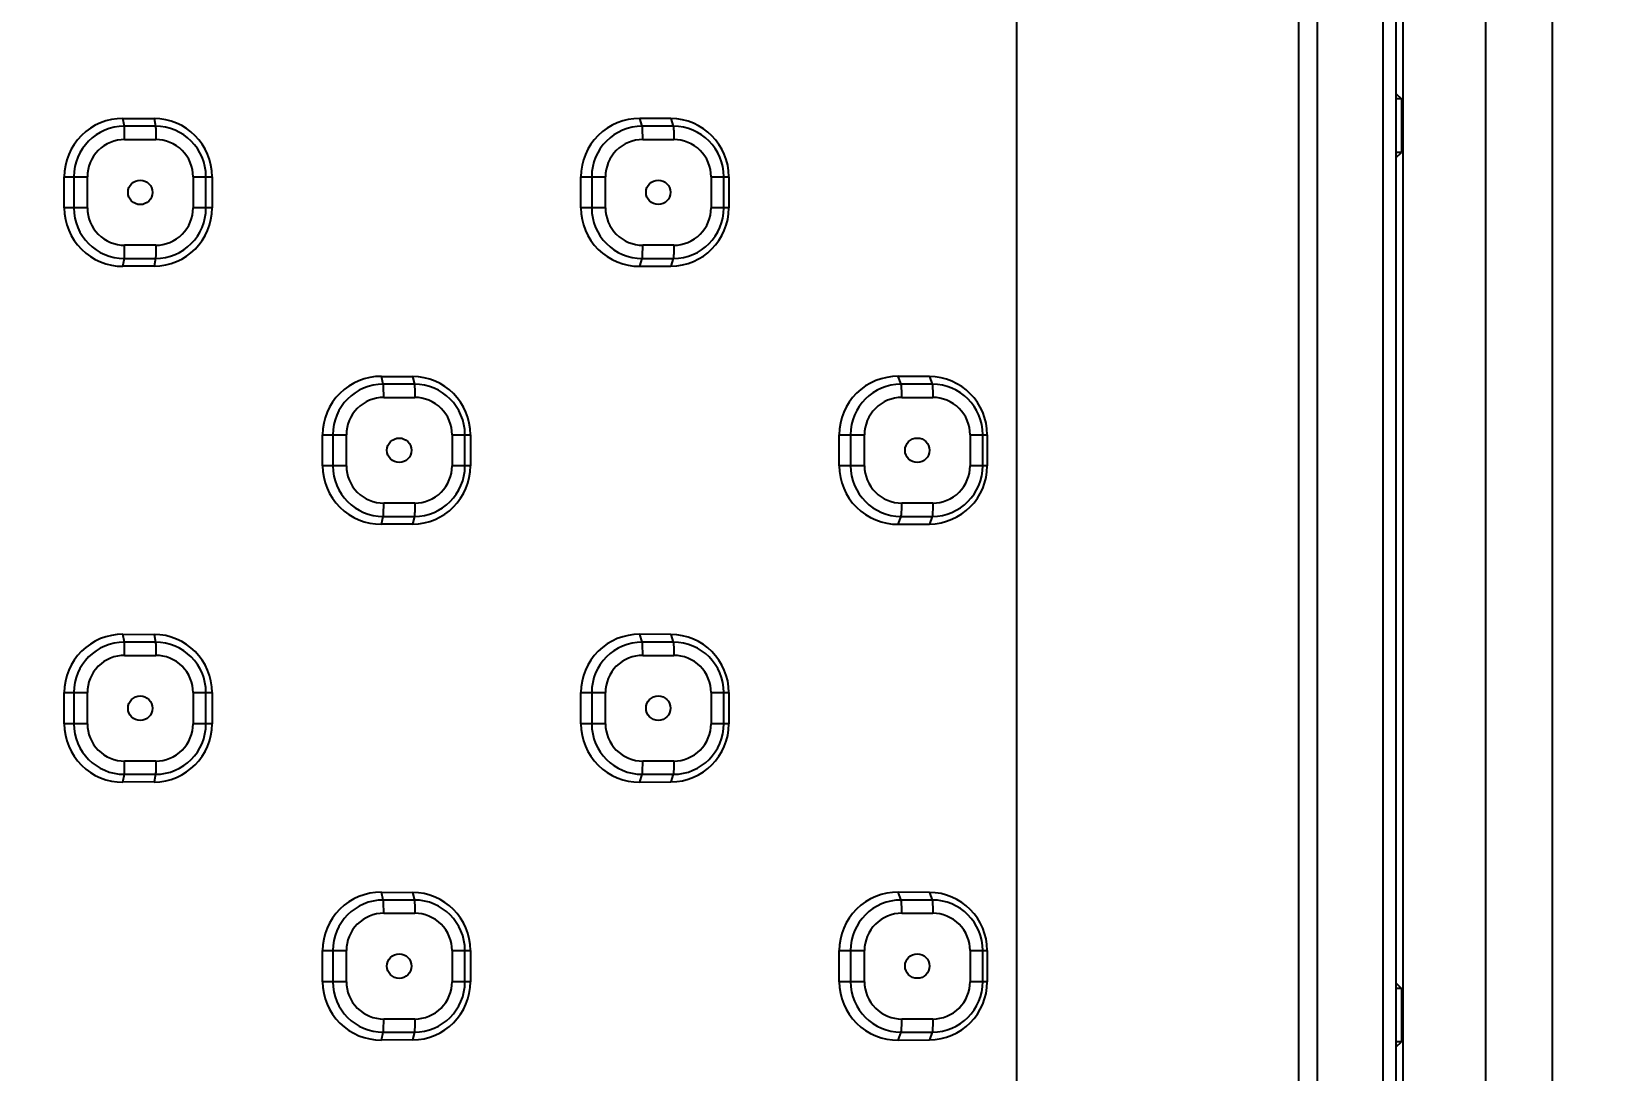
# Model space of a CAD drawing. Header units: inches. Extents: x -176 to 245, y -250 to 344.
# Drawn here: x -53.03 to -17.74, y 24.43 to 47.82 of the extents above; entities that cross this region are included whole.
import ezdxf

# ---------------------------------------------------------------- set-up
doc = ezdxf.new("R2010")
doc.units = ezdxf.units.IN
doc.header["$LTSCALE"] = 2.42
doc.header["$MEASUREMENT"] = 0
doc.header["$PDMODE"] = 3
doc.header["$PDSIZE"] = 0.3125
doc.layers.get('0').update_dxf_attribs({"linetype": 'CONTINUOUS'})
doc.layers.get('Defpoints').update_dxf_attribs({"linetype": 'CONTINUOUS'})
doc.layers.add('DIM', color=3, linetype='CONTINUOUS', lineweight=18)
doc.styles.get("Standard").update_dxf_attribs({"font": 'arial.ttf', "width": 0.8})
doc.dimstyles.new('ISO-25', dxfattribs={"dimtxt": 5, "dimasz": 2.5, "dimexe": 1.25, "dimexo": 0.625, "dimgap": 2, "dimtad": 1, "dimtih": 1, "dimtoh": 1, "dimdec": 1, "dimdsep": 46, "dimtxsty": 'Standard', "dimcen": 0, "dimclrd": 3, "dimclre": 3, "dimclrt": 4, "dimadec": 0, "dimazin": 0, "dimtfac": 1, "dimtdec": 1, "dimtmove": 0, "dimatfit": 3, "dimfxl": 1, "dimarcsym": 0})

# ---------------------------------------------------------------- blocks, each defined once
blk = doc.blocks.new('*D2')
at = {"layer": 'Defpoints', "color": 0, "transparency": 16777216}
for p in [(-33.347, 99.104), (-73.847, -177.433), (13.761, -177.433)]:
    blk.add_point(p, dxfattribs=at)
at = {"layer": 'DIM', "color": 3, "lineweight": -2, "transparency": 16777216}
for p, q in [((-32.722, 99.104), (15.011, 99.104)), ((13.761, 94.104), (13.761, -34.611)), ((13.761, -172.433), (13.761, -43.717)), ((-73.222, -177.433), (15.011, -177.433))]:
    blk.add_line(p, q, dxfattribs=at)
at = {"layer": 'DIM', "color": 3, "transparency": 16777216}
for points in [[(12.928, 94.104), (14.595, 94.104), (13.761, 99.104)], [(12.928, -172.433), (14.595, -172.433), (13.761, -177.433)]]:
    blk.add_solid(points, dxfattribs=at)
at = {"layer": 'DIM', "color": 4, "transparency": 16777216, "insert": (13.761, -39.164), "char_height": 5, "attachment_point": 5}
blk.add_mtext('276.5', dxfattribs=at)

msp = doc.modelspace()

# ---------------------------------------------------------------- linework, layer by layer
at = {"color": 7, "linetype": 'Continuous'}
for p, q in [((-30.885, 84.604), (-30.885, -21.338)), ((-24.544, 84.604), (-24.544, -21.394)), ((-24.121, -21.394), (-24.121, 84.604)), ((-22.649, 84.604), (-22.649, -21.396)), ((-22.349, -21.396), (-22.349, 84.604)), ((-22.197, -21.396), (-22.197, 84.604)), ((-20.347, 84.604), (-20.347, -21.396)), ((-18.847, 84.604), (-18.847, -21.396)), ((-22.349, 46.421), (-22.233, 46.304)), ((-22.233, 46.304), (-22.349, 46.304)), ((-22.233, 46.304), (-22.233, 45.104)), ((-50.938, 45.69), (-50.971, 45.866)), ((-50.971, 45.866), (-50.271, 45.864)), ((-50.238, 45.69), (-50.938, 45.69)), ((-50.271, 45.864), (-50.238, 45.69)), ((-39.298, 45.69), (-39.353, 45.867)), ((-38.653, 45.863), (-39.353, 45.867)), ((-38.6, 45.69), (-39.298, 45.69)), ((-38.653, 45.863), (-38.6, 45.69)), ((-50.931, 45.393), (-50.232, 45.393)), ((-39.287, 45.393), (-38.588, 45.393)), ((-22.349, 44.987), (-22.233, 45.104)), ((-22.233, 45.104), (-22.349, 45.104)), ((-52.288, 43.854), (-52.288, 44.554)), ((-52.288, 44.554), (-51.77, 44.554)), ((-52.074, 44.554), (-52.074, 43.854)), ((-51.77, 43.854), (-51.77, 44.554)), ((-49.393, 44.554), (-49.393, 43.854)), ((-49.393, 44.554), (-48.966, 44.554)), ((-49.103, 43.854), (-49.103, 44.554)), ((-48.966, 44.554), (-48.966, 43.854)), ((-40.675, 43.854), (-40.675, 44.554)), ((-40.675, 44.554), (-40.126, 44.554)), ((-40.434, 44.554), (-40.434, 43.854)), ((-40.126, 43.854), (-40.126, 44.554)), ((-37.75, 44.554), (-37.75, 43.854)), ((-37.75, 44.554), (-37.351, 44.554)), ((-37.464, 43.854), (-37.464, 44.554)), ((-37.351, 44.554), (-37.351, 43.854)), ((-51.77, 43.854), (-52.288, 43.854)), ((-48.966, 43.854), (-49.393, 43.854)), ((-40.126, 43.854), (-40.675, 43.854)), ((-37.351, 43.854), (-37.75, 43.854)), ((-50.971, 42.542), (-50.938, 42.718)), ((-50.938, 42.718), (-50.238, 42.718)), ((-50.232, 43.015), (-50.931, 43.015)), ((-50.238, 42.718), (-50.271, 42.545)), ((-39.353, 42.542), (-39.298, 42.718)), ((-39.298, 42.718), (-38.6, 42.718)), ((-38.588, 43.015), (-39.287, 43.015)), ((-38.6, 42.718), (-38.653, 42.546)), ((-50.271, 42.545), (-50.971, 42.542)), ((-39.353, 42.542), (-38.653, 42.546)), ((-45.118, 39.89), (-45.162, 40.067)), ((-45.162, 40.067), (-44.462, 40.063)), ((-44.419, 39.89), (-45.118, 39.89)), ((-44.462, 40.063), (-44.419, 39.89)), ((-33.479, 39.89), (-33.545, 40.067)), ((-32.844, 40.062), (-33.545, 40.067)), ((-32.78, 39.89), (-33.479, 39.89)), ((-32.844, 40.062), (-32.78, 39.89)), ((-45.109, 39.593), (-44.41, 39.593)), ((-33.465, 39.593), (-32.767, 39.593)), ((-46.482, 38.054), (-46.482, 38.754)), ((-46.482, 38.754), (-45.948, 38.754)), ((-46.254, 38.754), (-46.254, 38.054)), ((-45.948, 38.054), (-45.948, 38.754)), ((-43.571, 38.754), (-43.571, 38.054)), ((-43.571, 38.754), (-43.158, 38.754)), ((-43.283, 38.054), (-43.283, 38.754)), ((-43.158, 38.754), (-43.158, 38.054)), ((-34.869, 38.054), (-34.869, 38.754)), ((-34.869, 38.754), (-34.303, 38.754)), ((-34.614, 38.754), (-34.614, 38.054)), ((-34.303, 38.054), (-34.303, 38.754)), ((-31.929, 38.754), (-31.929, 38.054)), ((-31.929, 38.754), (-31.544, 38.754)), ((-31.645, 38.054), (-31.645, 38.754)), ((-31.544, 38.754), (-31.544, 38.054)), ((-45.948, 38.054), (-46.482, 38.054)), ((-43.158, 38.054), (-43.571, 38.054)), ((-34.303, 38.054), (-34.869, 38.054)), ((-31.544, 38.054), (-31.929, 38.054)), ((-44.41, 37.215), (-45.109, 37.215)), ((-32.767, 37.215), (-33.465, 37.215)), ((-45.162, 36.742), (-45.118, 36.918)), ((-44.462, 36.745), (-45.162, 36.742)), ((-45.118, 36.918), (-44.419, 36.918)), ((-44.419, 36.918), (-44.462, 36.745)), ((-33.545, 36.741), (-33.479, 36.918)), ((-33.545, 36.741), (-32.844, 36.746)), ((-33.479, 36.918), (-32.78, 36.918)), ((-32.78, 36.918), (-32.844, 36.746)), ((-50.938, 34.09), (-50.971, 34.266)), ((-50.971, 34.266), (-50.271, 34.264)), ((-50.271, 34.264), (-50.238, 34.09)), ((-39.298, 34.09), (-39.353, 34.267)), ((-38.653, 34.263), (-39.353, 34.267)), ((-38.653, 34.263), (-38.6, 34.09)), ((-50.238, 34.09), (-50.938, 34.09)), ((-38.6, 34.09), (-39.298, 34.09)), ((-50.931, 33.793), (-50.232, 33.793)), ((-39.287, 33.793), (-38.588, 33.793)), ((-52.288, 32.254), (-52.288, 32.954)), ((-52.288, 32.954), (-51.77, 32.954)), ((-52.074, 32.954), (-52.074, 32.254)), ((-51.77, 32.254), (-51.77, 32.954)), ((-49.393, 32.954), (-49.393, 32.254)), ((-49.393, 32.954), (-48.966, 32.954)), ((-49.103, 32.254), (-49.103, 32.954)), ((-48.966, 32.954), (-48.966, 32.254)), ((-40.675, 32.254), (-40.675, 32.954)), ((-40.675, 32.954), (-40.126, 32.954)), ((-40.434, 32.954), (-40.434, 32.254)), ((-40.126, 32.254), (-40.126, 32.954)), ((-37.75, 32.954), (-37.75, 32.254)), ((-37.75, 32.954), (-37.351, 32.954)), ((-37.464, 32.254), (-37.464, 32.954)), ((-37.351, 32.954), (-37.351, 32.254)), ((-51.77, 32.254), (-52.288, 32.254)), ((-48.966, 32.254), (-49.393, 32.254)), ((-40.126, 32.254), (-40.675, 32.254)), ((-37.351, 32.254), (-37.75, 32.254)), ((-50.232, 31.415), (-50.931, 31.415)), ((-38.588, 31.415), (-39.287, 31.415)), ((-50.971, 30.942), (-50.938, 31.118)), ((-50.938, 31.118), (-50.238, 31.118)), ((-50.238, 31.118), (-50.271, 30.945)), ((-39.353, 30.942), (-39.298, 31.118)), ((-39.298, 31.118), (-38.6, 31.118)), ((-38.6, 31.118), (-38.653, 30.946)), ((-50.271, 30.945), (-50.971, 30.942)), ((-39.353, 30.942), (-38.653, 30.946)), ((-45.118, 28.29), (-45.162, 28.467)), ((-45.162, 28.467), (-44.462, 28.463)), ((-44.419, 28.29), (-45.118, 28.29)), ((-44.462, 28.463), (-44.419, 28.29)), ((-32.844, 28.462), (-33.545, 28.467)), ((-33.479, 28.29), (-33.545, 28.467)), ((-32.78, 28.29), (-33.479, 28.29)), ((-32.844, 28.462), (-32.78, 28.29)), ((-45.109, 27.993), (-44.41, 27.993)), ((-33.465, 27.993), (-32.767, 27.993)), ((-46.482, 26.454), (-46.482, 27.154)), ((-46.482, 27.154), (-45.948, 27.154)), ((-46.254, 27.154), (-46.254, 26.454)), ((-45.948, 26.454), (-45.948, 27.154)), ((-43.571, 27.154), (-43.571, 26.454)), ((-43.571, 27.154), (-43.158, 27.154)), ((-43.283, 26.454), (-43.283, 27.154)), ((-43.158, 27.154), (-43.158, 26.454)), ((-34.869, 26.454), (-34.869, 27.154)), ((-34.869, 27.154), (-34.303, 27.154)), ((-34.614, 27.154), (-34.614, 26.454)), ((-34.303, 26.454), (-34.303, 27.154)), ((-31.929, 27.154), (-31.929, 26.454)), ((-31.929, 27.154), (-31.544, 27.154)), ((-31.645, 26.454), (-31.645, 27.154)), ((-31.544, 27.154), (-31.544, 26.454)), ((-45.948, 26.454), (-46.482, 26.454)), ((-43.158, 26.454), (-43.571, 26.454)), ((-34.303, 26.454), (-34.869, 26.454)), ((-31.544, 26.454), (-31.929, 26.454)), ((-22.349, 26.421), (-22.233, 26.304)), ((-22.233, 26.304), (-22.349, 26.304)), ((-22.233, 26.304), (-22.233, 25.104)), ((-44.41, 25.615), (-45.109, 25.615)), ((-32.767, 25.615), (-33.465, 25.615)), ((-45.162, 25.142), (-45.118, 25.318)), ((-44.462, 25.145), (-45.162, 25.142)), ((-45.118, 25.318), (-44.419, 25.318)), ((-44.419, 25.318), (-44.462, 25.145)), ((-33.545, 25.141), (-33.479, 25.318)), ((-33.545, 25.141), (-32.844, 25.146)), ((-33.479, 25.318), (-32.78, 25.318)), ((-32.78, 25.318), (-32.844, 25.146)), ((-22.349, 24.987), (-22.233, 25.104)), ((-22.233, 25.104), (-22.349, 25.104))]:
    msp.add_line(p, q, dxfattribs=at)
for centre in [(-50.581, 44.204), (-38.938, 44.205), (-44.76, 38.404), (-33.116, 38.405), (-50.581, 32.604), (-38.938, 32.605), (-44.76, 26.804), (-33.116, 26.805)]:
    msp.add_circle(centre, 0.275, dxfattribs=at)
for centre, start, end in [((-50.938, 44.554), 90.0137, 180.0073), ((-50.239, 44.554), 359.9927, 89.9863), ((-39.298, 44.555), 90.0324, 180.026), ((-38.6, 44.555), 359.974, 89.9676), ((-50.938, 43.854), 179.9927, 269.9863), ((-50.239, 43.854), 270.0137, 0.0073), ((-39.298, 43.854), 179.974, 269.9676), ((-38.6, 43.854), 270.0324, 0.026), ((-45.118, 38.754), 90.0219, 180.0155), ((-44.419, 38.754), 359.9845, 89.9781), ((-33.478, 38.755), 90.0452, 180.0388), ((-32.781, 38.755), 359.9612, 89.9548), ((-45.118, 38.054), 179.9845, 269.9781), ((-44.419, 38.054), 270.0219, 0.0155), ((-33.478, 38.054), 179.9612, 269.9548), ((-32.781, 38.054), 270.0452, 0.0388), ((-50.938, 32.954), 90.0137, 180.0073), ((-50.239, 32.954), 359.9927, 89.9863), ((-39.298, 32.955), 90.0324, 180.026), ((-38.6, 32.955), 359.974, 89.9676), ((-50.938, 32.254), 179.9927, 269.9863), ((-50.239, 32.254), 270.0137, 0.0073), ((-39.298, 32.254), 179.974, 269.9676), ((-38.6, 32.254), 270.0324, 0.026), ((-45.118, 27.154), 90.0219, 180.0155), ((-44.419, 27.154), 359.9845, 89.9781), ((-33.478, 27.155), 90.0452, 180.0388), ((-32.781, 27.155), 359.9612, 89.9548), ((-45.118, 26.454), 179.9845, 269.9781), ((-44.419, 26.454), 270.0219, 0.0155), ((-33.478, 26.454), 179.9612, 269.9548), ((-32.781, 26.454), 270.0452, 0.0388)]:
    msp.add_arc(centre, 1.136, start, end, dxfattribs=at)
for centre, major_axis, ratio, start_param, end_param in [((-50.975, 44.554), (1.313, 0), 0.999651, 1.567116, 3.141593), ((-50.276, 44.554), (1.31, 0), 0.999651, 0, 1.567116), ((-39.361, 44.554), (1.314, 0), 0.999029, 1.56466, 3.141593), ((-38.661, 44.554), (1.31, 0), 0.999029, 0, 1.56466), ((-50.975, 43.854), (1.313, 0), 0.999651, 3.141593, 4.716069), ((-50.276, 43.854), (1.31, 0), 0.999651, -1.567116, 0), ((-39.361, 43.854), (1.314, 0), 0.999029, -3.141593, -1.56466), ((-38.661, 43.854), (1.31, 0), 0.999029, -1.56466, 0), ((-45.168, 38.754), (1.313, 0), 0.999379, 1.565889, 3.141593), ((-44.468, 38.754), (1.31, 0), 0.999379, 0, 1.565889), ((-33.554, 38.754), (1.315, 0), 0.998602, 1.563431, 3.141593), ((-32.854, 38.754), (1.31, 0), 0.998602, 0, 1.563431), ((-45.168, 38.054), (1.313, 0), 0.999379, -3.141593, -1.565889), ((-44.468, 38.054), (1.31, 0), 0.999379, -1.565889, 0), ((-33.554, 38.054), (1.315, 0), 0.998602, -3.141593, -1.563431), ((-32.854, 38.054), (1.31, 0), 0.998602, -1.563431, 0), ((-50.975, 32.954), (1.313, 0), 0.999651, 1.567116, 3.141593), ((-50.276, 32.954), (1.31, 0), 0.999651, 0, 1.567116), ((-39.361, 32.954), (1.314, 0), 0.999029, 1.56466, 3.141593), ((-38.661, 32.954), (1.31, 0), 0.999029, 0, 1.56466), ((-50.975, 32.254), (1.313, 0), 0.999651, 3.141593, 4.716069), ((-50.276, 32.254), (1.31, 0), 0.999651, -1.567116, 0), ((-39.361, 32.254), (1.314, 0), 0.999029, -3.141593, -1.56466), ((-38.661, 32.254), (1.31, 0), 0.999029, -1.56466, 0), ((-45.168, 27.154), (1.313, 0), 0.999379, 1.565889, 3.141593), ((-44.468, 27.154), (1.31, 0), 0.999379, 0, 1.565889), ((-33.554, 27.154), (1.315, 0), 0.998602, 1.563431, 3.141593), ((-32.854, 27.154), (1.31, 0), 0.998602, 0, 1.563431), ((-45.168, 26.454), (1.313, 0), 0.999379, -3.141593, -1.565889), ((-44.468, 26.454), (1.31, 0), 0.999379, -1.565889, 0), ((-33.554, 26.454), (1.315, 0), 0.998602, -3.141593, -1.563431), ((-32.854, 26.454), (1.31, 0), 0.998602, -1.563431, 0)]:
    msp.add_ellipse(centre, major_axis=major_axis, ratio=ratio, start_param=start_param, end_param=end_param, dxfattribs=at)
for points, knots in [([(-50.931, 45.393), (-50.931, 45.459), (-50.935, 45.558), (-50.932, 45.658), (-50.938, 45.69)], [0, 0, 0, 0, 0.662462, 1, 1, 1, 1]), ([(-50.238, 45.69), (-50.232, 45.658), (-50.235, 45.558), (-50.232, 45.459), (-50.232, 45.393)], [0, 0, 0, 0, 0.337679, 1, 1, 1, 1]), ([(-39.287, 45.393), (-39.287, 45.459), (-39.287, 45.547), (-39.294, 45.646), (-39.295, 45.68), (-39.298, 45.69)], [0, 0, 0, 0, 0.661873, 0.886682, 1, 1, 1, 1]), ([(-38.6, 45.69), (-38.596, 45.68), (-38.595, 45.646), (-38.588, 45.547), (-38.588, 45.459), (-38.588, 45.393)], [0, 0, 0, 0, 0.113436, 0.338267, 1, 1, 1, 1]), ([(-50.931, 45.393), (-51.145, 45.393), (-51.591, 45.214), (-51.77, 44.768), (-51.77, 44.554)], [0, 0, 0, 0, 0.49994, 1, 1, 1, 1]), ([(-49.393, 44.554), (-49.393, 44.768), (-49.572, 45.214), (-50.018, 45.393), (-50.232, 45.393)], [0, 0, 0, 0, 0.500061, 1, 1, 1, 1]), ([(-39.287, 45.393), (-39.501, 45.393), (-39.947, 45.214), (-40.126, 44.768), (-40.126, 44.554)], [0, 0, 0, 0, 0.499832, 1, 1, 1, 1]), ([(-37.75, 44.554), (-37.75, 44.768), (-37.929, 45.214), (-38.374, 45.393), (-38.588, 45.393)], [0, 0, 0, 0, 0.500168, 1, 1, 1, 1]), ([(-51.77, 43.854), (-51.77, 43.64), (-51.591, 43.194), (-51.145, 43.015), (-50.931, 43.015)], [0, 0, 0, 0, 0.500061, 1, 1, 1, 1]), ([(-50.232, 43.015), (-50.018, 43.015), (-49.572, 43.194), (-49.393, 43.64), (-49.393, 43.854)], [0, 0, 0, 0, 0.49994, 1, 1, 1, 1]), ([(-40.126, 43.854), (-40.126, 43.64), (-39.947, 43.195), (-39.501, 43.015), (-39.287, 43.015)], [0, 0, 0, 0, 0.500168, 1, 1, 1, 1]), ([(-38.588, 43.015), (-38.374, 43.015), (-37.929, 43.195), (-37.75, 43.64), (-37.75, 43.854)], [0, 0, 0, 0, 0.499832, 1, 1, 1, 1]), ([(-50.938, 42.718), (-50.932, 42.751), (-50.935, 42.851), (-50.931, 42.95), (-50.931, 43.015)], [0, 0, 0, 0, 0.337679, 1, 1, 1, 1]), ([(-50.232, 43.015), (-50.232, 42.95), (-50.235, 42.851), (-50.232, 42.751), (-50.238, 42.718)], [0, 0, 0, 0, 0.662462, 1, 1, 1, 1]), ([(-39.298, 42.718), (-39.295, 42.729), (-39.294, 42.763), (-39.287, 42.861), (-39.287, 42.95), (-39.287, 43.015)], [0, 0, 0, 0, 0.113436, 0.338267, 1, 1, 1, 1]), ([(-38.588, 43.015), (-38.588, 42.95), (-38.588, 42.861), (-38.595, 42.763), (-38.596, 42.729), (-38.6, 42.718)], [0, 0, 0, 0, 0.661873, 0.886682, 1, 1, 1, 1]), ([(-45.109, 39.593), (-45.109, 39.659), (-45.109, 39.747), (-45.114, 39.846), (-45.115, 39.88), (-45.118, 39.89)], [0, 0, 0, 0, 0.662174, 0.886976, 1, 1, 1, 1]), ([(-44.419, 39.89), (-44.416, 39.88), (-44.415, 39.846), (-44.41, 39.747), (-44.41, 39.659), (-44.41, 39.593)], [0, 0, 0, 0, 0.113142, 0.337967, 1, 1, 1, 1]), ([(-33.465, 39.593), (-33.465, 39.659), (-33.465, 39.747), (-33.473, 39.846), (-33.475, 39.88), (-33.479, 39.89)], [0, 0, 0, 0, 0.661507, 0.886325, 1, 1, 1, 1]), ([(-32.78, 39.89), (-32.776, 39.88), (-32.774, 39.846), (-32.767, 39.747), (-32.767, 39.659), (-32.767, 39.593)], [0, 0, 0, 0, 0.113792, 0.338633, 1, 1, 1, 1]), ([(-45.109, 39.593), (-45.323, 39.593), (-45.769, 39.414), (-45.948, 38.968), (-45.948, 38.754)], [0, 0, 0, 0, 0.499892, 1, 1, 1, 1]), ([(-43.571, 38.754), (-43.571, 38.968), (-43.75, 39.414), (-44.196, 39.593), (-44.41, 39.593)], [0, 0, 0, 0, 0.500108, 1, 1, 1, 1]), ([(-33.465, 39.593), (-33.679, 39.593), (-34.125, 39.414), (-34.303, 38.968), (-34.303, 38.754)], [0, 0, 0, 0, 0.499758, 1, 1, 1, 1]), ([(-31.929, 38.754), (-31.929, 38.968), (-32.107, 39.414), (-32.553, 39.593), (-32.767, 39.593)], [0, 0, 0, 0, 0.500243, 1, 1, 1, 1]), ([(-45.948, 38.054), (-45.948, 37.84), (-45.769, 37.395), (-45.323, 37.215), (-45.109, 37.215)], [0, 0, 0, 0, 0.500108, 1, 1, 1, 1]), ([(-44.41, 37.215), (-44.196, 37.215), (-43.75, 37.395), (-43.571, 37.84), (-43.571, 38.054)], [0, 0, 0, 0, 0.499892, 1, 1, 1, 1]), ([(-34.303, 38.054), (-34.303, 37.84), (-34.125, 37.395), (-33.679, 37.215), (-33.465, 37.215)], [0, 0, 0, 0, 0.500243, 1, 1, 1, 1]), ([(-32.767, 37.215), (-32.553, 37.215), (-32.107, 37.395), (-31.929, 37.84), (-31.929, 38.054)], [0, 0, 0, 0, 0.499758, 1, 1, 1, 1]), ([(-45.118, 36.918), (-45.115, 36.929), (-45.114, 36.963), (-45.109, 37.062), (-45.109, 37.15), (-45.109, 37.215)], [0, 0, 0, 0, 0.113142, 0.337967, 1, 1, 1, 1]), ([(-44.41, 37.215), (-44.41, 37.15), (-44.41, 37.062), (-44.415, 36.963), (-44.416, 36.929), (-44.419, 36.918)], [0, 0, 0, 0, 0.662174, 0.886976, 1, 1, 1, 1]), ([(-33.479, 36.918), (-33.475, 36.929), (-33.473, 36.963), (-33.465, 37.061), (-33.465, 37.15), (-33.465, 37.215)], [0, 0, 0, 0, 0.113792, 0.338633, 1, 1, 1, 1]), ([(-32.767, 37.215), (-32.767, 37.15), (-32.767, 37.061), (-32.774, 36.963), (-32.776, 36.929), (-32.78, 36.918)], [0, 0, 0, 0, 0.661507, 0.886325, 1, 1, 1, 1]), ([(-50.931, 33.793), (-50.931, 33.859), (-50.935, 33.958), (-50.932, 34.058), (-50.938, 34.09)], [0, 0, 0, 0, 0.662462, 1, 1, 1, 1]), ([(-50.238, 34.09), (-50.232, 34.058), (-50.235, 33.958), (-50.232, 33.859), (-50.232, 33.793)], [0, 0, 0, 0, 0.337679, 1, 1, 1, 1]), ([(-39.287, 33.793), (-39.287, 33.859), (-39.287, 33.947), (-39.294, 34.046), (-39.295, 34.08), (-39.298, 34.09)], [0, 0, 0, 0, 0.661873, 0.886682, 1, 1, 1, 1]), ([(-38.6, 34.09), (-38.596, 34.08), (-38.595, 34.046), (-38.588, 33.947), (-38.588, 33.859), (-38.588, 33.793)], [0, 0, 0, 0, 0.113436, 0.338267, 1, 1, 1, 1]), ([(-50.931, 33.793), (-51.145, 33.793), (-51.591, 33.614), (-51.77, 33.168), (-51.77, 32.954)], [0, 0, 0, 0, 0.49994, 1, 1, 1, 1]), ([(-49.393, 32.954), (-49.393, 33.168), (-49.572, 33.614), (-50.018, 33.793), (-50.232, 33.793)], [0, 0, 0, 0, 0.500061, 1, 1, 1, 1]), ([(-39.287, 33.793), (-39.501, 33.793), (-39.947, 33.614), (-40.126, 33.168), (-40.126, 32.954)], [0, 0, 0, 0, 0.499832, 1, 1, 1, 1]), ([(-37.75, 32.954), (-37.75, 33.168), (-37.929, 33.614), (-38.374, 33.793), (-38.588, 33.793)], [0, 0, 0, 0, 0.500168, 1, 1, 1, 1]), ([(-51.77, 32.254), (-51.77, 32.04), (-51.591, 31.594), (-51.145, 31.415), (-50.931, 31.415)], [0, 0, 0, 0, 0.500061, 1, 1, 1, 1]), ([(-50.232, 31.415), (-50.018, 31.415), (-49.572, 31.594), (-49.393, 32.04), (-49.393, 32.254)], [0, 0, 0, 0, 0.49994, 1, 1, 1, 1]), ([(-40.126, 32.254), (-40.126, 32.04), (-39.947, 31.595), (-39.501, 31.415), (-39.287, 31.415)], [0, 0, 0, 0, 0.500168, 1, 1, 1, 1]), ([(-38.588, 31.415), (-38.374, 31.415), (-37.929, 31.595), (-37.75, 32.04), (-37.75, 32.254)], [0, 0, 0, 0, 0.499832, 1, 1, 1, 1]), ([(-50.938, 31.118), (-50.932, 31.151), (-50.935, 31.251), (-50.931, 31.35), (-50.931, 31.415)], [0, 0, 0, 0, 0.337679, 1, 1, 1, 1]), ([(-50.232, 31.415), (-50.232, 31.35), (-50.235, 31.251), (-50.232, 31.151), (-50.238, 31.118)], [0, 0, 0, 0, 0.662462, 1, 1, 1, 1]), ([(-39.298, 31.118), (-39.295, 31.129), (-39.294, 31.163), (-39.287, 31.261), (-39.287, 31.35), (-39.287, 31.415)], [0, 0, 0, 0, 0.113436, 0.338267, 1, 1, 1, 1]), ([(-38.588, 31.415), (-38.588, 31.35), (-38.588, 31.261), (-38.595, 31.163), (-38.596, 31.129), (-38.6, 31.118)], [0, 0, 0, 0, 0.661873, 0.886682, 1, 1, 1, 1]), ([(-45.109, 27.993), (-45.109, 28.059), (-45.109, 28.147), (-45.114, 28.246), (-45.115, 28.28), (-45.118, 28.29)], [0, 0, 0, 0, 0.662174, 0.886976, 1, 1, 1, 1]), ([(-44.419, 28.29), (-44.416, 28.28), (-44.415, 28.246), (-44.41, 28.147), (-44.41, 28.059), (-44.41, 27.993)], [0, 0, 0, 0, 0.113142, 0.337967, 1, 1, 1, 1]), ([(-33.465, 27.993), (-33.465, 28.059), (-33.465, 28.147), (-33.473, 28.246), (-33.475, 28.28), (-33.479, 28.29)], [0, 0, 0, 0, 0.661507, 0.886325, 1, 1, 1, 1]), ([(-32.78, 28.29), (-32.776, 28.28), (-32.774, 28.246), (-32.767, 28.147), (-32.767, 28.059), (-32.767, 27.993)], [0, 0, 0, 0, 0.113792, 0.338633, 1, 1, 1, 1]), ([(-45.109, 27.993), (-45.323, 27.993), (-45.769, 27.814), (-45.948, 27.368), (-45.948, 27.154)], [0, 0, 0, 0, 0.499892, 1, 1, 1, 1]), ([(-43.571, 27.154), (-43.571, 27.368), (-43.75, 27.814), (-44.196, 27.993), (-44.41, 27.993)], [0, 0, 0, 0, 0.500108, 1, 1, 1, 1]), ([(-33.465, 27.993), (-33.679, 27.993), (-34.125, 27.814), (-34.303, 27.368), (-34.303, 27.154)], [0, 0, 0, 0, 0.499758, 1, 1, 1, 1]), ([(-31.929, 27.154), (-31.929, 27.368), (-32.107, 27.814), (-32.553, 27.993), (-32.767, 27.993)], [0, 0, 0, 0, 0.500243, 1, 1, 1, 1]), ([(-45.948, 26.454), (-45.948, 26.24), (-45.769, 25.795), (-45.323, 25.615), (-45.109, 25.615)], [0, 0, 0, 0, 0.500108, 1, 1, 1, 1]), ([(-44.41, 25.615), (-44.196, 25.615), (-43.75, 25.795), (-43.571, 26.24), (-43.571, 26.454)], [0, 0, 0, 0, 0.499892, 1, 1, 1, 1]), ([(-34.303, 26.454), (-34.303, 26.24), (-34.125, 25.795), (-33.679, 25.615), (-33.465, 25.615)], [0, 0, 0, 0, 0.500243, 1, 1, 1, 1]), ([(-32.767, 25.615), (-32.553, 25.615), (-32.107, 25.795), (-31.929, 26.24), (-31.929, 26.454)], [0, 0, 0, 0, 0.499758, 1, 1, 1, 1]), ([(-45.118, 25.318), (-45.115, 25.329), (-45.114, 25.363), (-45.109, 25.462), (-45.109, 25.55), (-45.109, 25.615)], [0, 0, 0, 0, 0.113142, 0.337967, 1, 1, 1, 1]), ([(-44.41, 25.615), (-44.41, 25.55), (-44.41, 25.462), (-44.415, 25.363), (-44.416, 25.329), (-44.419, 25.318)], [0, 0, 0, 0, 0.662174, 0.886976, 1, 1, 1, 1]), ([(-33.479, 25.318), (-33.475, 25.329), (-33.473, 25.363), (-33.465, 25.461), (-33.465, 25.55), (-33.465, 25.615)], [0, 0, 0, 0, 0.113792, 0.338633, 1, 1, 1, 1]), ([(-32.767, 25.615), (-32.767, 25.55), (-32.767, 25.461), (-32.774, 25.363), (-32.776, 25.329), (-32.78, 25.318)], [0, 0, 0, 0, 0.661507, 0.886325, 1, 1, 1, 1])]:
    msp.add_open_spline(points, degree=3, knots=knots, dxfattribs=at)

# ---------------------------------------------------------------- dimensions: what is measured, and where the dimension line sits
at = {"layer": 'DIM'}
dim = msp.add_linear_dim(base=(13.761, -177.433), p1=(-33.347, 99.104), p2=(-73.847, -177.433), angle=90, dimstyle='ISO-25', override={"dimasz": 5, "dimtad": 0}, dxfattribs=at)
dim.commit()
dim.dimension.update_dxf_attribs({"geometry": '*D2', "text_midpoint": (13.761, -39.164)})

doc.saveas('drawing.dxf')
